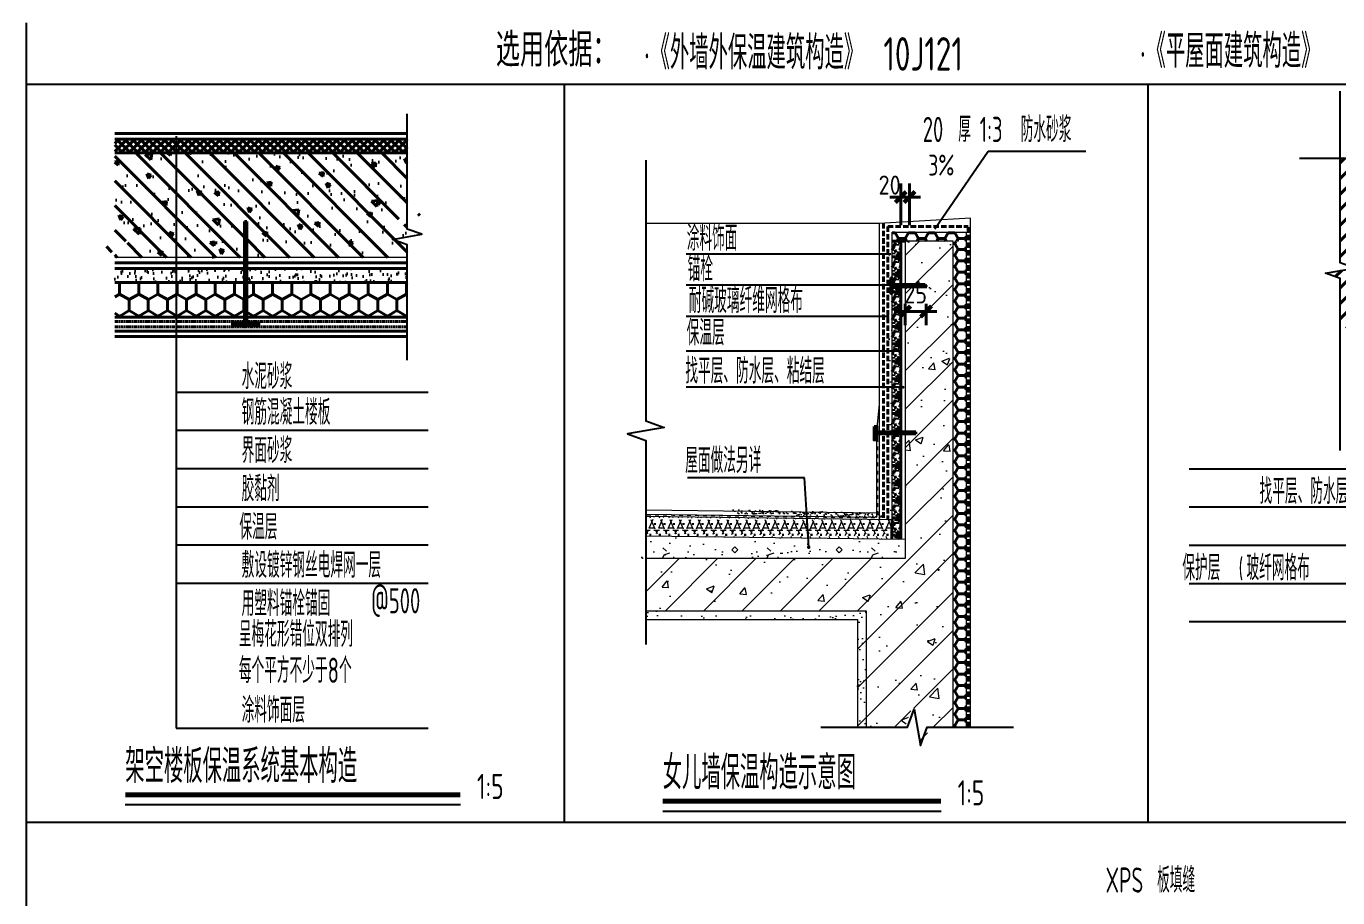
# Model space of a CAD drawing. Extents: x 1188826 to 1909461, y 608442 to 1651179.
# Drawn here: x 1323624 to 1333786, y 1326361 to 1333111 of the extents above; entities that cross this region are included whole.
import ezdxf

# ---------------------------------------------------------------- set-up
doc = ezdxf.new("R2010")
doc.units = 0
doc.header["$LTSCALE"] = 1000
doc.header["$MEASUREMENT"] = 0
doc.linetypes.add('DASH', pattern=[0.35, 0.25, -0.1])
for name, color, linetype, lineweight in [('8', 8, 'Continuous', 18), ('OTHER', 7, 'Continuous', 18), ('PUB_HATCH', 8, 'Continuous', 9), ('S_WALL', 140, 'Continuous', 18), ('WALL', 9, 'Continuous', 40), ('建筑', 30, 'Continuous', 18)]:
    doc.layers.add(name, color=color, linetype=linetype, lineweight=lineweight)
for name, color, linetype in [('Defpoint', 7, 'Continuous'), ('DIM_LEAD', 3, 'Continuous'), ('PUB_DIM', 3, 'Continuous'), ('PUB_TEXT', 4, 'Continuous')]:
    doc.layers.add(name, color=color, linetype=linetype)
doc.styles.get("Standard").update_dxf_attribs({"font": 'gbenor.shx', "bigfont": 'gbcbig.shx'})
doc.styles.add('STANDARD_T3', font='gbenor.shx', dxfattribs={"bigfont": 'gbcbig.shx'})
doc.dimstyles.new('STANDARD&&50', dxfattribs={"dimtxt": 175, "dimasz": 50, "dimexe": 125, "dimexo": 150, "dimgap": 75, "dimtad": 1, "dimdec": 0, "dimzin": 0, "dimdsep": 46, "dimtxsty": 'STANDARD_T3', "dimblk": 'ARCHTICK', "dimcen": 0.09, "dimadec": 0, "dimazin": 0, "dimtfac": 1, "dimtdec": 0, "dimtix": 1, "dimtmove": 2, "dimatfit": 3, "dimfxl": 0, "dimtolj": 1, "dimtzin": 0, "dimarcsym": 0})

# ---------------------------------------------------------------- blocks, each defined once
blk = doc.blocks.new('$LinePat$防水层1')
at = {"color": 0}
blk.add_solid([(150, 0), (450, 0), (150, -100), (450, -100)], dxfattribs=at)
at = {"layer": 'Defpoints'}
for p in [(0, 0), (600, 0)]:
    blk.add_point(p, dxfattribs=at)
blk = doc.blocks.new('_ArchTick')
at = {"color": 0, "linetype": 'ByBlock', "const_width": 0.4}
blk.add_lwpolyline([(-0.5, -0.5), (0.5, 0.5)], dxfattribs=at)
blk = doc.blocks.new('*D84')
at = {"layer": 'Defpoints', "color": 0, "transparency": 16777216}
for p in [(1132426, 1337865), (1132346, 1337457), (1132426, 1337457)]:
    blk.add_point(p, dxfattribs=at)
at = {"layer": 'PUB_DIM', "color": 0, "lineweight": -2, "transparency": 16777216}
for p, q in [((1132346, 1337607), (1132346, 1337990)), ((1132426, 1337607), (1132426, 1337990)), ((1132346, 1337865), (1132246, 1337865)), ((1132346, 1337865), (1132426, 1337865)), ((1132426, 1337865), (1132526, 1337865))]:
    blk.add_line(p, q, dxfattribs=at)
at = {"layer": 'PUB_DIM', "color": 0, "lineweight": -2, "transparency": 16777216, "xscale": 100, "yscale": 100, "zscale": 100}
blk.add_blockref('_ArchTick', (1132346, 1337865), dxfattribs=at)
at = {"layer": 'PUB_DIM', "color": 0, "lineweight": -2, "transparency": 16777216, "xscale": 100, "yscale": 100, "zscale": 100, "rotation": 180}
blk.add_blockref('_ArchTick', (1132426, 1337865), dxfattribs=at)
at = {"layer": 'PUB_DIM', "color": 0, "transparency": 16777216, "insert": (1132243, 1337975), "char_height": 175, "attachment_point": 5, "style": 'STANDARD_T3'}
blk.add_mtext('\\A1;20', dxfattribs=at)
blk = doc.blocks.new('*D85')
at = {"layer": 'Defpoints', "color": 0, "transparency": 16777216}
for p in [(1132386, 1337032), (1132578, 1337032), (1132578, 1336812)]:
    blk.add_point(p, dxfattribs=at)
at = {"layer": 'PUB_DIM', "color": 0, "lineweight": -2, "transparency": 16777216}
for p, q in [((1132386, 1336812), (1132286, 1336812)), ((1132386, 1336882), (1132386, 1336687)), ((1132386, 1336812), (1132578, 1336812)), ((1132578, 1336882), (1132578, 1336687)), ((1132578, 1336812), (1132678, 1336812))]:
    blk.add_line(p, q, dxfattribs=at)
at = {"layer": 'PUB_DIM', "color": 0, "lineweight": -2, "transparency": 16777216, "xscale": 100, "yscale": 100, "zscale": 100}
blk.add_blockref('_ArchTick', (1132386, 1336812), dxfattribs=at)
at = {"layer": 'PUB_DIM', "color": 0, "lineweight": -2, "transparency": 16777216, "xscale": 100, "yscale": 100, "zscale": 100, "rotation": 180}
blk.add_blockref('_ArchTick', (1132578, 1336812), dxfattribs=at)
at = {"layer": 'PUB_DIM', "color": 0, "transparency": 16777216, "insert": (1132482, 1336974), "char_height": 175, "attachment_point": 5, "style": 'STANDARD_T3'}
blk.add_mtext('\\A1;25', dxfattribs=at)
blk = doc.blocks.new('21412412431')
h = blk.add_hatch()
h.set_pattern_fill('ANSI37', color=256, scale=32, style=0)
h.set_pattern_definition([(45, (-23800.14, 41825.967), (-35.921024, 35.921024), []), (135, (-23800.14, 41825.967), (-35.921024, -35.921024), [])])
h.paths.add_polyline_path([(813.1, 19348.9), (813.1, 19220.9), (3505.5, 19220.9), (3505.5, 19348.9)])
h = blk.add_hatch()
h.set_pattern_fill('钢筋混凝土', color=256, scale=64, angle=90, style=0)
h.set_pattern_definition([(135, (377902.12, -588600.2), (-113.137085, -113.137085), []), (140, (377902.1, -588600.2), (40.16137, 459.04652), [48, -528]), (85, (377902.1, -588600.2), (-481.40297, -88.80085), [38.4, -422.4]), (190.4514, (377905.46, -588561.94), (-441.2413, 370.246), [40.79372, -448.73095]), (136.1842, (377774.1, -588600.2), (105.93217, 683.03427), [72, -792]), (186.6356, (377782.94, -588543.3), (-623.43544, 598.18413), [61.1906, -673.0963]), (81.1842, (377774.1, -588600.2), (-623.4359, 598.18364), [57.6, -633.6]), (111, (377806.1, -588536.2), (257.67609, 382.02051), [48, -528]), (56, (377806.1, -588536.2), (-464.09603, 155.7218), [38.4, -422.4]), (161.4514, (377827.6, -588504.36), (-206.41952, 537.74248), [40.79372, -448.73095]), (127.5, (377902.12, -588600.2), (-213.052066, 7.782307), [0, -417.28, 0, -428.8, 0, -424]), (97.5, (377902.12, -588600.2), (-252.423496, 168.364504), [0, -244.48, 0, -407.68, 0, -161.6]), (57.5, (377902.12, -588742.91), (14.435118, 341.64636), [0, -160, 0, -499.2, 0, -662.4]), (47.5, (377902.12, -588806.9), (-64.06719, 373.23915), [0, -208, 0, -331.52, 0, -470.4])])
h.paths.add_polyline_path([(2008.9, 18260.9), (2008.9, 18591.7), (2028.1, 18591.7), (2028.1, 18260.9), (3505.5, 18260.9), (3505.5, 18552.5), (3371.1, 18601.5), (3639.9, 18648.9), (3505.5, 18696.5), (3505.5, 19220.9), (813.1, 19220.9), (813.1, 18445), (947.5, 18397.3), (678.7, 18349.9), (813.1, 18301), (813.1, 18260.9)])
h = blk.add_hatch()
h.set_pattern_fill('ANSI31', color=256, scale=64, style=0)
h.set_pattern_definition([(45, (-599645.35, -298693.78), (-71.842049, 71.842049), [])])
h.paths.add_polyline_path([(14004.4, 17605.3), (14004.4, 17822.8), (14023.6, 17890.3), (14042.8, 17822.8), (14042.8, 17605.3), (14322.1, 17605.3), (14322.1, 19173.2), (12089, 19173.2), (12089, 18209.2), (12223.4, 18161.5), (11954.6, 18114.1), (12089, 18065.2), (12089, 17605.3)])
h.paths.add_polyline_path([(17627.9, 17605.3), (17627.9, 17998.8), (17493.5, 18047.7), (17762.3, 18095.1), (17627.9, 18142.8), (17627.9, 19173.2), (15218.1, 19173.2), (15218.1, 17605.3), (15454.9, 17605.3), (15454.9, 17858.4), (15474.1, 17926), (15493.3, 17858.4), (15493.3, 17605.3)])
h.paths.add_polyline_path([(15458.4, 17800.9), (15740.4, 17800.9), (15740.4, 18178.9), (15458.4, 18178.9)], flags=16)
h = blk.add_hatch()
h.set_pattern_fill('ANSI32', color=256, scale=6.4, angle=90, style=0)
h.set_pattern_definition([(135, (377902.116, -588600.194), (-21.5526147, -21.5526147), []), (135, (377902.116, -588585.826), (-21.5526147, -21.5526147), [])])
h.paths.add_polyline_path([(2008.9, 18591.7), (2008.9, 17658.8), (2028.1, 17658.8), (2028.1, 18591.7)])
h = blk.add_hatch()
h.set_pattern_fill('HONEY', color=256, scale=38.4, style=0)
h.set_pattern_definition([(0, (-91486.58, 41987.957), (91.44, 52.792896), [60.96, -121.92]), (120, (-91486.58, 41987.957), (-91.43999, 52.792915), [60.96, -121.92]), (60, (-91486.58, 41987.957), (1e-05, 105.58581), [-121.92, 60.96])])
h.paths.add_polyline_path([(7967.3, 18491), (7967.3, 18411), (8647.3, 18411), (8647.3, 18491)])
h = blk.add_hatch()
h.set_pattern_fill('隔热材料03', color=256, scale=320)
h.set_pattern_definition([(66.422, (-92044.02, 41475.16), (0.22253, 160.51103), [27.52, -14.5744, 72.64, -14.5744, 27.52, -17.472]), (113.58, (-92085.93, 41475.16), (-69.83137, 0.001547), [27.52, -14.5744, 72.7136, -14.5744, 27.52, -17.472]), (0, (-92085.93, 41475.16), (0, 160), [41.8976, -27.9312]), (0, (-92051.02, 41619.16), (0, 160), [41.8976, -27.9312]), (90, (-92096.98, 41500.48), (-69.8304, 4e-15), [13.3568, -146.6432]), (90, (-92062.066, 41580.48), (-69.8304, 4e-15), [13.3568, -146.6432]), (90, (-92032.98, 41500.48), (-69.8304, 4e-15), [13.3568, -146.6432]), (90, (-91998.066, 41580.48), (-69.8304, 4e-15), [13.3568, -146.6432])])
h.paths.add_polyline_path([(7970.7, 15668.3), (8047.3, 15668.3), (8047.3, 18407.9), (7967.3, 18411)])
h = blk.add_hatch()
h.set_pattern_fill('HONEY', color=256, scale=38.4, style=0)
h.set_pattern_definition([(0, (-91486.58, 41467.157), (91.44, 52.792896), [60.96, -121.92]), (120, (-91486.58, 41467.157), (-91.43999, 52.792915), [60.96, -121.92]), (60, (-91486.58, 41467.157), (1e-05, 105.58581), [-121.92, 60.96])])
h.paths.add_polyline_path([(8527.3, 13937.7), (8647.3, 13937.7), (8647.3, 18411), (8527.3, 18407.9)])
h = blk.add_hatch()
h.set_pattern_fill('粉刷', color=256, scale=32, angle=90, style=0)
h.set_pattern_definition([(127.5, (377902.12, -588600.19), (-123.316721, -4.031575), [0, -97.28, 0, -108.8, 0, -104]), (97.5, (377902.12, -588600.2), (-180.61735, 113.26571), [0, -52.48, 0, -87.68, 0, -33.6]), (57.5, (377902.12, -588678.91), (-0.36218, 199.305079), [0, -32, 0, -115.2, 0, -150.4]), (47.5, (377902.12, -588678.91), (-56.171236, 192.392103), [0, -16, 0, -75.52, 0, -86.4])])
h.paths.add_polyline_path([(813.1, 18158.5), (813.1, 18030.5), (3505.5, 18030.5), (3505.5, 18158.5)])
h = blk.add_hatch()
h.set_pattern_fill('HONEY', color=256, scale=64, angle=90, style=0)
h.set_pattern_definition([(90, (377902.12, -588600.19), (-87.98816, 152.4), [101.6, -203.2]), (210, (377902.12, -588600.19), (-87.988192, -152.399982), [101.6, -203.2]), (150, (377902.12, -588600.19), (-175.976352, 1.8e-05), [-203.2, 101.6])])
h.paths.add_polyline_path([(2008.9, 17710.5), (2008.9, 18030.5), (813.1, 18030.5), (813.1, 17710.5)])
h.paths.add_polyline_path([(2028.1, 18030.5), (2028.1, 17710.5), (3505.5, 17710.5), (3505.5, 18030.5)])
h = blk.add_hatch()
h.set_pattern_fill('ANSI32', color=256, scale=6.4, style=0)
h.set_pattern_definition([(45, (-598291.728, -357883.263), (-21.5526147, 21.5526147), []), (45, (-598277.36, -357883.263), (-21.5526147, 21.5526147), [])])
h.paths.add_polyline_path([(8287.7, 17990.8), (8271.5, 18010), (7967.3, 18010), (7967.3, 17990.8)])
h.paths.add_polyline_path([(7954.7, 17929.2), (7967.3, 17929.2), (7967.3, 18073.2), (7954.7, 18073.2)])
h = blk.add_hatch()
h.set_pattern_fill('ANSI32', color=256, scale=6.4, style=0)
h.set_pattern_definition([(45, (-598431.728, -359236.87), (-21.5526147, 21.5526147), []), (45, (-598417.36, -359236.87), (-21.5526147, 21.5526147), [])])
h.paths.add_polyline_path([(8184.2, 16637.1), (8184.2, 16656.3), (7827.3, 16656.3), (7827.3, 16637.1)])
at = {"layer": '8'}
h = blk.add_hatch(dxfattribs=at)
h.set_pattern_fill('AR-SAND', color=256, scale=80, style=0)
h.set_pattern_definition([(37.5, (-1001185.76, 138639.87), (-6.400125, 195.765295), [0, -154.432, 0, -172.72, 0, -165.1]), (7.5, (-1001185.76, 138639.87), (179.80931, 286.73004), [0, -83.312, 0, -139.192, 0, -53.34]), (327.5, (-1001310.73, 138639.87), (316.396948, 0.574874), [0, -50.8, 0, -182.88, 0, -238.76]), (317.5, (-1001310.73, 138639.87), (305.42258, 89.17173), [0, -25.4, 0, -119.888, 0, -137.16])])
h.paths.add_polyline_path([(5660.7, 15570.2), (5660.7, 15490.2), (8007.3, 15490.2), (8007.3, 17890.2), (8487.3, 17890.2), (8487.3, 17887.1), (8567.3, 17887.1), (8567.3, 17996), (7927.3, 17975.2), (7927.3, 15570.2)])
h = blk.add_hatch(dxfattribs=at)
h.set_pattern_fill('粉刷', color=256, scale=12, style=0)
h.set_pattern_definition([(37.5, (-1455647.27, 532314.17), (-1.5118406, 46.2437705), [0, -36.48, 0, -40.8, 0, -39]), (7.5, (-1455647.27, 532314.17), (42.474641, 67.7315056), [0, -19.68, 0, -32.88, 0, -12.6]), (327.5, (-1455676.79, 532314.17), (74.7394047, 0.1358173), [0, -12, 0, -43.2, 0, -56.4]), (317.5, (-1455676.79, 532314.17), (72.1470385, 21.0642136), [0, -6, 0, -28.32, 0, -32.4])])
h.paths.add_polyline_path([(6498.1, 15940.6), (6498.1, 15900.6), (7887.3, 15870.3), (7887.3, 15910.3)])
h = blk.add_hatch(dxfattribs=at)
h.set_pattern_fill('隔热材料03', color=256, scale=400, angle=180, style=0)
h.set_pattern_definition([(246.422, (-1451823.84, 566238.85), (-0.278164, -200.6387864), [34.4, -18.218, 90.8, -18.218, 34.4, -21.84]), (293.58, (-1451771.455, 566238.85), (87.2892112, -0.0019336), [34.4, -18.218, 90.892, -18.218, 34.4, -21.84]), (180, (-1451771.46, 566238.85), (-2e-14, -200), [52.372, -34.914]), (180, (-1451815.1, 566058.85), (-2e-14, -200), [52.372, -34.914]), (270, (-1451757.64, 566207.2), (87.288, -2e-14), [16.696, -183.304]), (270, (-1451801.285, 566107.2), (87.288, -2e-14), [16.696, -183.304]), (270, (-1451837.64, 566207.2), (87.288, -2e-14), [16.696, -183.304]), (270, (-1451881.285, 566107.2), (87.288, -2e-14), [16.696, -183.304])])
h.paths.add_polyline_path([(7967.3, 15669.9), (7967.3, 15850), (5700.7, 15880.1), (5700.7, 15700.1)])
h = blk.add_hatch(dxfattribs=at)
h.set_pattern_fill('加气混凝土', color=256, scale=80, angle=180, style=0)
h.set_pattern_definition([(180, (-1452080.8, 566541.7), (-480, -960), [0, -960]), (180, (-1451519.2, 566671.3), (-480, -960), [0, -960]), (180, (-1451831.2, 566680.9), (-480, -960), [0, -960]), (180, (-1452172, 566397.7), (-480, -960), [0, -960]), (180, (-1451773.6, 566728.9), (-480, -960), [0, -960]), (180, (-1452268, 565792.9), (-480, -960), [0, -960]), (180, (-1451975.2, 565869.7), (-480, -960), [0, -960]), (180, (-1452128.8, 565989.7), (-480, -960), [0, -960]), (180, (-1451346.4, 566008.9), (-480, -960), [0, -960]), (180, (-1451816.8, 566052.1), (-480, -960), [0, -960]), (180, (-1451634.4, 566296.9), (-480, -960), [0, -960]), (180, (-1451644, 566656.9), (-480, -960), [0, -960]), (180, (-1452004, 566695.3), (-480, -960), [0, -960]), (180, (-1452268, 566272.9), (-480, -960), [0, -960]), (180, (-1451370.4, 566421.7), (-480, -960), [0, -960]), (180, (-1451452, 566258.5), (-480, -960), [0, -960]), (180, (-1451826.4, 566325.7), (-480, -960), [0, -960]), (180, (-1451692, 566464.9), (-480, -960), [0, -960]), (180, (-1451615.2, 566148.1), (-480, -960), [0, -960]), (180, (-1451735.2, 565788.1), (-480, -960), [0, -960]), (180, (-1451408.8, 566623.3), (-480, -960), [0, -960]), (180, (-1451936.8, 565984.9), (-480, -960), [0, -960]), (180, (-1451490.4, 565970.5), (-480, -960), [0, -960]), (180, (-1451413.6, 565845.7), (-480, -960), [0, -960]), (310.601294, (-1452209.07, 566093.425), (2399.9999735, -2880.0000126), [42.1465, -17659.3776]), (198.434949, (-1452140.5, 566075.14), (-2399.999991, -959.999993), [43.3684, -6028.20464]), (270, (-1452140.5, 566116.3), (-480, -960), [41.14285, -1878.85704]), (341.565051, (-1452181.64, 566130), (2400.000012, -959.999928), [43.3684, -6028.20464]), (233.130102, (-1452181.64, 566130), (-480, -960), [45.7143, -4754.2856]), (315, (-1452218.2, 566619.14), (480.00006, -959.999935), [38.78986, -2676.50016]), (225, (-1452163.36, 566619.14), (-480, -959.999996), [38.78986, -2676.50016]), (315, (-1452190.8, 566646.57), (480.00006, -959.999935), [38.78986, -2676.50016]), (225, (-1452190.8, 566646.57), (-480, -959.999996), [38.78986, -2676.50016]), (296.56505, (-1451756.5, 565974.6), (8e-05, -1919.99995), [51.1101, -1022.2024]), (0, (-1451733.6, 565928.9), (480, -960), [54.85715, -905.1428]), (243.43495, (-1451655.9, 565974.6), (-4e-06, -1920), [51.1101, -1022.2024]), (296.56505, (-1451678.8, 566020.3), (8e-05, -1919.99995), [51.1101, -1022.2024]), (180, (-1451678.8, 566020.3), (-480, -960), [54.85715, -905.1428]), (243.43495, (-1451733.6, 566020.3), (-4e-06, -1920), [51.1101, -1022.2024]), (287.102728, (-1452117.64, 566299.14), (1439.99994495, -4800.00000774), [62.17815, -26052.644]), (323.972626, (-1452099.355, 566239.71), (9119.9998844, -6719.9999924), [62.17815, -12995.232]), (0, (-1452049.1, 566203.1), (480, -960), [59.42857, -900.57136]), (216.0273733, (-1451939.355, 566239.71), (-9119.9999326, -6719.9999276), [62.17815, -12995.232]), (251.565051, (-1451921.07, 566294.57), (-1440.000007, -4799.999992), [57.8245, -6013.7485]), (287.102728, (-1451939.355, 566353.997), (1439.99994495, -4800.00000774), [62.17815, -26052.644]), (323.972626, (-1451989.64, 566390.57), (9119.9998844, -6719.9999924), [62.17815, -12995.232]), (180, (-1451989.6, 566390.6), (-480, -960), [59.42857, -900.57136]), (216.0273733, (-1452049.07, 566390.57), (-9119.9999326, -6719.9999276), [62.17815, -12995.232]), (251.565051, (-1452099.36, 566354), (-1440.000007, -4799.999992), [57.8245, -6013.7485]), (330.255118, (-1452126.78, 565851.14), (1440.000003, -959.999988), [36.85603, -7702.91136]), (270, (-1452094.8, 565869.43), (-480, -960), [36.57143, -1883.4284]), (209.744881, (-1452094.78, 565869.43), (-1440.000001, -959.9999955), [36.85603, -7702.91136]), (296.56505, (-1451902.8, 566532.3), (8e-05, -1919.99995), [51.1101, -1022.2024]), (348.690067, (-1451879.93, 566486.57), (4320.000003, -959.999976), [46.6196, -9743.4968]), (221.185925, (-1451797.64, 566509.425), (-11999.9999273, -10559.9999077), [48.59495, -20361.2832]), (270, (-1451797.64, 566555.14), (-480, -960), [45.7143, -1874.2856]), (318.814074, (-1451834.213, 566587.14), (11999.9997867, -10560.0000673), [48.59495, -20361.2832]), (196.6992442, (-1451834.213, 566587.14), (-15839.9998808, -4799.9999497), [47.7271, -19997.66]), (240.945396, (-1451879.927, 566573.425), (-479.9999987, -959.9999915), [47.06574, -19720.5432]), (289.983106, (-1451500.5, 566129.997), (2400.000009, -6719.9999822), [53.5072, -22419.516]), (335.556045, (-1451482.213, 566079.71), (6240.0000238, -2879.9999402), [55.2368, -23144.2104]), (204.4439547, (-1451381.64, 566079.71), (-6240.0000031, -2879.9999861), [55.2368, -23144.2104]), (250.0168934, (-1451363.355, 566129.997), (-2400.0000072, -6719.9999833), [53.5072, -22419.516]), (289.983106, (-1451381.64, 566180.282), (2400.000009, -6719.9999822), [53.5072, -22419.516]), (340.016893, (-1451431.93, 566198.57), (2400.0000014, -959.9999563), [53.5072, -11183.004]), (199.9831065, (-1451431.93, 566198.57), (-2399.999987, -959.9999985), [53.5072, -11183.004]), (250.0168934, (-1451482.213, 566180.282), (-2400.0000072, -6719.9999833), [53.5072, -22419.516]), (302.005383, (-1451857.07, 566216.85), (480.0000644, -959.999951), [43.1268, -9013.4944]), (198.434949, (-1451793.07, 566194), (-2399.999991, -959.999993), [43.3684, -6028.20464]), (270, (-1451793.07, 566235.14), (-480, -960), [41.14285, -1878.85704]), (341.565051, (-1451834.21, 566248.85), (2400.000012, -959.999928), [43.3684, -6028.20464]), (234.462322, (-1451834.21, 566248.854), (-3359.9999951, -4799.9999928), [39.3249, -16477.1384]), (296.56505, (-1451578.2, 566450), (8e-05, -1919.99995), [51.1101, -1022.2024]), (0, (-1451555.4, 566404.3), (480, -960), [50.2857, -909.71424]), (239.0362434, (-1451477.64, 566450), (-480.0000016, -959.9999953), [53.31156, -11142.1152]), (300.963756, (-1451505.07, 566495.71), (480.0000656, -959.999956), [53.31156, -11142.1152]), (180, (-1451505.1, 566495.7), (-480, -960), [50.2857, -909.71424]), (243.43495, (-1451555.36, 566495.7), (-4e-06, -1920), [51.1101, -1022.2024])])
h.paths.add_polyline_path([(8087.3, 15490.2), (8087.3, 15669.4), (5620.7, 15700.6), (5620.7, 15490.2)])
h = blk.add_hatch(dxfattribs=at)
h.set_pattern_fill('AR-SAND', color=256, scale=80, style=0)
h.set_pattern_definition([(37.5, (-2355507.15, -95811.06), (-6.400125, 195.765295), [0, -154.432, 0, -172.72, 0, -165.1]), (7.5, (-2355507.15, -95811.06), (179.809313, 286.73004), [0, -83.312, 0, -139.192, 0, -53.34]), (327.5, (-2355632.12, -95811.06), (316.396948, 0.574874), [0, -50.8, 0, -182.88, 0, -238.76]), (317.5, (-2355632.12, -95811.06), (305.42258, 89.17173), [0, -25.4, 0, -119.888, 0, -137.16])])
h.paths.add_polyline_path([(7647.3, 13937.7), (7727.3, 13937.7), (7727.3, 15010.2), (5700.7, 15010.2), (5700.7, 14930.2), (7647.3, 14930.2)])
at = {"layer": 'PUB_HATCH'}
h = blk.add_hatch(dxfattribs=at)
h.set_pattern_fill('钢筋混凝土', color=256, scale=100, style=0)
h.set_pattern_definition([(45, (-1001225.76, 138639.87), (-176.776695, 176.776695), []), (50, (-1001225.76, 138639.87), (717.26018, -62.75213), [75, -825]), (355, (-1001225.76, 138639.9), (-138.75133, 752.19213), [60, -660]), (100.4514, (-1001166, 138634.64), (578.5094, 689.43954), [63.7402, -701.1421]), (46.1842, (-1001225.8, 138839.9), (1067.24105, -165.519), [112.5, -1237.5]), (96.6356, (-1001136.8, 138826.1), (934.6627, 974.1179), [95.6103, -1051.713]), (351.1842, (-1001225.8, 138839.9), (934.662, 974.1186), [90, -990]), (21, (-1001125.76, 138789.87), (596.90705, -402.6189), [75, -825]), (326, (-1001125.76, 138789.9), (243.31533, 725.15005), [60, -660]), (71.4514, (-1001076, 138756.3), (840.22263, 322.5305), [63.7402, -701.1421]), (37.5, (-1001225.76, 138639.87), (12.159855, 332.893854), [0, -652, 0, -670, 0, -662.5]), (7.5, (-1001225.76, 138639.87), (263.06954, 394.41171), [0, -382, 0, -637, 0, -252.5]), (327.5, (-1001448.76, 138639.87), (533.822436, -22.55487), [0, -250, 0, -780, 0, -1035]), (317.5, (-1001548.76, 138639.87), (583.18617, 100.10498), [0, -325, 0, -518, 0, -735])])
h.paths.add_polyline_path([(8087.3, 18411), (8087.3, 15490.2), (5700.7, 15490.2), (5700.7, 15010.2), (7647.3, 15010.2), (7647.3, 13937.7), (8085.7, 13937.7), (8162.1, 14147.7), (8236.2, 13727.7), (8310.7, 13937.7), (8527.3, 13937.7), (8527.3, 18407.9)])
for p, q in [((2008.9, 17658.8), (2008.9, 18591.7)), ((2008.9, 18591.7), (2028.1, 18591.7)), ((2028.1, 17658.8), (2028.1, 18591.7)), ((8087.3, 18411), (7967.3, 18411)), ((8047.3, 18411), (8047.3, 15668.3)), ((7967.3, 18010), (8271.5, 18010)), ((7967.3, 17990.8), (8287.7, 17990.8)), ((8271.5, 18010), (8287.7, 17990.8)), ((7827.3, 16656.3), (8184.2, 16656.3)), ((8184.2, 16637.1), (8184.2, 16656.3)), ((7827.3, 16637.1), (8184.2, 16637.1)), ((7967.3, 15849.4), (7964.9, 15669.4))]:
    blk.add_line(p, q)
at = {"linetype": 'DASH', "ltscale": 0.2}
for p, q in [((7887.3, 18576), (7887.3, 15850.5)), ((7927.3, 18544.8), (7927.3, 15850.5)), ((7927.3, 18544.8), (8667.3, 18544.8)), ((8667.3, 13937.7), (8667.3, 18544.8))]:
    blk.add_line(p, q, dxfattribs=at)
for points in [[(813.1, 19400.1), (3505.5, 19400.1)], [(813.1, 19348.9), (3505.5, 19348.9)], [(813.1, 19220.9), (3505.5, 19220.9)], [(813.1, 18209.7), (2008.9, 18209.7)], [(813.1, 18158.5), (2008.9, 18158.5)], [(2028.1, 18209.7), (3505.5, 18209.7)], [(2028.1, 18158.5), (3505.5, 18158.5)], [(813.1, 18030.5), (2008.9, 18030.5)], [(2028.1, 18030.5), (3505.5, 18030.5)], [(7954.7, 18073.2), (7967.3, 18073.2), (7967.3, 17929.2), (7954.7, 17929.2), (7954.7, 18073.2)], [(813.1, 17710.5), (2008.9, 17710.5)], [(1896.9, 17633.2), (1896.9, 17658.8), (2140.1, 17658.8), (2140.1, 17633.2), (1896.9, 17633.2)], [(2028.1, 17710.5), (3505.5, 17710.5)], [(813.1, 17582.5), (3505.5, 17582.5)], [(813.1, 17531.3), (3505.5, 17531.3)], [(7801.7, 16703.9), (7827.3, 16703.9), (7827.3, 16581.1), (7801.7, 16581.1), (7801.7, 16703.9)]]:
    blk.add_lwpolyline(points)
for points, const_width in [([(813.1, 18260.9), (2008.9, 18260.9)], 12.8), ([(2028.1, 18260.9), (3505.5, 18260.9)], 12.8), ([(2005.7, 17658.8), (2031.3, 17658.8)], 6.4), ([(7827.3, 16659.5), (7827.3, 16633.9)], 6.4)]:
    blk.add_lwpolyline(points, dxfattribs=dict(const_width=const_width))
at = {"linetype": 'DASH', "ltscale": 0.05}
for points in [[(813.1, 17672.1), (2008.9, 17672.1)], [(813.1, 17620.9), (3505.5, 17620.9)], [(2028.1, 17672.1), (3505.5, 17672.1)]]:
    blk.add_lwpolyline(points, dxfattribs=at)
at = {"layer": 'Defpoint', "color": 252}
for p, q in [((0, 20418.4), (0, 0)), ((0, 19854.9), (33412.5, 19854.9)), ((4950.6, 19854.9), (4950.6, 13064.4)), ((10319.4, 19854.9), (10319.4, 13064.4)), ((-1.2, 13064.4), (33412.5, 13064.4))]:
    blk.add_line(p, q, dxfattribs=at)
at = {"layer": 'DIM_LEAD'}
for p, q in [((8359.4, 18522.4), (8849.7, 19237.8)), ((8849.7, 19237.8), (9749.7, 19237.8)), ((7955.3, 18289.3), (6071.7, 18289.3)), ((7957.6, 18006.4), (6071.7, 18006.4)), ((7927.3, 17715.2), (6071.7, 17715.2)), ((6928.6, 17715.2), (6351.2, 17715.2)), ((7291.8, 17397.2), (6071.7, 17397.2)), ((8029.6, 17397.2), (7291.8, 17397.2)), ((8068.1, 17066.4), (6071.7, 17066.4)), ((6262.6, 17066.4), (6071.7, 17066.4)), ((7159.4, 16234), (6084.5, 16234)), ((7199.4, 15593.8), (7159.4, 16234))]:
    blk.add_line(p, q, dxfattribs=at)
for points, const_width in [([(7948.5, 18289.3, 1), (7935.7, 18289.3, 1)], 12.8), ([(7964, 18006.4, 1), (7951.2, 18006.4, 1)], 12.8), ([(7933.8, 17715.2, 1), (7921, 17715.2, 1)], 12.8), ([(8036, 17397.2, 1), (8023.2, 17397.2, 1)], 12.8), ([(8074.5, 17066.4, 1), (8061.7, 17066.4, 1)], 12.8), ([(7199.6, 15585.8, 1), (7199.2, 15601.8, 1)], 16)]:
    blk.add_lwpolyline(points, format="xyb", close=True, dxfattribs=dict(at, const_width=const_width))
at = {"layer": 'OTHER'}
blk.add_line((11909, 19173.2), (14686.9, 19173.2), dxfattribs=at)
at = {"layer": 'PUB_DIM'}
for p, q in [((1379.1, 19376.2), (1379.1, 16832.1)), ((1379.1, 17022), (3699.3, 17022)), ((1379.1, 16832.1), (1379.1, 13931.3)), ((1379.1, 16670.3), (3699.3, 16670.3)), ((1379.1, 16318.6), (3699.3, 16318.6)), ((13735.3, 16313.4), (10699.3, 16313.4)), ((1379.1, 15967), (3699.3, 15967)), ((13735.3, 15961.7), (10699.3, 15961.7)), ((1379.1, 15615.3), (3699.3, 15615.3)), ((13735.3, 15610), (10699.3, 15610)), ((1379.1, 15263.6), (3699.3, 15263.6)), ((13735.3, 15258.4), (10699.3, 15258.4)), ((13735.3, 14906.7), (10699.3, 14906.7)), ((1379.1, 13931.3), (3699.3, 13931.3))]:
    blk.add_line(p, q, dxfattribs=at)
for points in [[(12089, 16485), (12089, 18065.2), (11954.6, 18114.1), (12223.4, 18161.5), (12089, 18209.2), (12089, 19789.4)], [(3505.5, 17316.2), (3505.5, 18377), (3371.1, 18425.9), (3639.9, 18473.3), (3505.5, 18521), (3505.5, 19581.8)], [(11717, 19173.2), (14786.5, 19173.2), (14835.4, 19307.6), (14882.8, 19038.8), (14930.5, 19173.2), (17999.9, 19173.2)], [(5700.7, 19154.2), (5700.7, 16756.4), (5868.7, 16695.3), (5532.7, 16636), (5700.7, 16576.4), (5700.7, 14699.4)], [(7311.5, 13937.7), (8108.2, 13937.7), (8169.3, 14105.7), (8228.6, 13769.7), (8288.2, 13937.7), (9084.9, 13937.7)], [(911, 13226.9), (3993.8, 13226.9)], [(5856.2, 13167.9), (8417.1, 13167.9)]]:
    blk.add_lwpolyline(points, dxfattribs=at)
blk.add_lwpolyline([(8290.4, 19097.1, 0, 0, 0), (7977.3, 19070.2, 51.2, 0, 0), (7786, 19053.8, 0, 0, 0)], format="xyseb", dxfattribs=at)
at = {"layer": 'PUB_DIM', "const_width": 44.8}
for points in [[(911, 13316.5), (3993.8, 13316.5)], [(5856.2, 13257.5), (8417.1, 13257.5)]]:
    blk.add_lwpolyline(points, dxfattribs=at)
at = {"layer": 'S_WALL'}
for p, q in [((8527.3, 18411), (8087.3, 18411)), ((8087.3, 18411), (8087.3, 15490.2)), ((8527.3, 16890.2), (8527.3, 18411)), ((8527.3, 13937.7), (8527.3, 16890.2)), ((8087.3, 15490.2), (5700.7, 15490.2))]:
    blk.add_line(p, q, dxfattribs=at)
blk.add_lwpolyline([(5700.7, 15010.2), (7727.3, 15010.2), (7727.3, 13937.7)], dxfattribs=at)
at = {"layer": '建筑'}
for p, q in [((8687.3, 18619.8), (7847.3, 18571)), ((8687.3, 13937.7), (8687.3, 18619.8)), ((7847.3, 18571), (5700.7, 18571)), ((7847.3, 18571), (7847.3, 15850.5)), ((7967.3, 15849.4), (7967.3, 18491)), ((7967.3, 18491), (8647.3, 18491)), ((8647.3, 18491), (8647.3, 13937.7)), ((7847.3, 16910.4), (7827.3, 16691.8)), ((5700.7, 15880.1), (7967.3, 15849.4))]:
    blk.add_line(p, q, dxfattribs=at)
for points in [[(5700.7, 15898.3), (7827.3, 15870.3), (7827.3, 16691.8)], [(5700.7, 15939.1), (7847.3, 15910.9)], [(5700.7, 15700), (8087.3, 15667.8)], [(5700.7, 14930.2), (7647.3, 14930.2), (7647.3, 13937.7)]]:
    blk.add_lwpolyline(points, dxfattribs=at)
at = {"layer": '建筑', "yscale": 0.1200000000011642, "zscale": 0.12}
for p, xscale, rotation in [((7827.3, 16542.5), 0.1244717031775508, 90), ((7827.3, 16467.8), 0.1244717031775508, 90), ((7827.3, 16393.1), 0.1244717031775508, 90), ((7827.3, 16318.4), 0.1244717031775508, 90), ((7827.3, 16243.7), 0.1244717031775508, 90), ((7827.3, 16169), 0.1244717031775508, 90), ((7827.3, 16094.4), 0.1244717031775508, 90), ((7827.3, 16019.7), 0.1244717031775508, 90), ((7827.3, 15945), 0.1244717031775508, 90), ((7827.3, 15870.3), 0.1244717031775508, 90), ((5694.3, 15898.3), 0.1225990559919478, 359.2470661149957), ((5767.8, 15897.4), 0.1225990559919478, 359.2470661149957), ((5841.4, 15896.4), 0.1225990559919478, 359.2470661149957), ((5914.9, 15895.5), 0.1225990559919478, 359.2470661149957), ((5988.5, 15894.5), 0.1225990559919478, 359.2470661149957), ((6062, 15893.5), 0.1225990559919478, 359.2470661149957), ((6135.6, 15892.6), 0.1225990559919478, 359.2470661149957), ((6209.1, 15891.6), 0.1225990559919478, 359.2470661149957), ((6282.7, 15890.6), 0.1225990559919478, 359.2470661149957), ((6356.2, 15889.7), 0.1225990559919478, 359.2470661149957), ((6429.8, 15888.7), 0.1225990559919478, 359.2470661149957), ((6503.3, 15887.7), 0.1225990559919478, 359.2470661149957), ((6576.9, 15886.8), 0.1225990559919478, 359.2470661149957), ((6650.5, 15885.8), 0.1225990559919478, 359.2470661149957), ((6724, 15884.8), 0.1225990559919478, 359.2470661149957), ((6797.6, 15883.9), 0.1225990559919478, 359.2470661149957), ((6871.1, 15882.9), 0.1225990559919478, 359.2470661149957), ((6944.7, 15881.9), 0.1225990559919478, 359.2470661149957), ((7018.2, 15881), 0.1225990559919478, 359.2470661149957), ((7091.8, 15880), 0.1225990559919478, 359.2470661149957), ((7165.3, 15879), 0.1225990559919478, 359.2470661149957), ((7238.9, 15878.1), 0.1225990559919478, 359.2470661149957), ((7312.4, 15877.1), 0.1225990559919478, 359.2470661149957), ((7386, 15876.1), 0.1225990559919478, 359.2470661149957), ((7459.5, 15875.2), 0.1225990559919478, 359.2470661149957), ((7533.1, 15874.2), 0.1225990559919478, 359.2470661149957), ((7606.6, 15873.2), 0.1225990559919478, 359.2470661149957), ((7680.2, 15872.3), 0.1225990559919478, 359.2470661149957), ((7753.8, 15871.3), 0.1225990559919478, 359.2470661149957)]:
    blk.add_blockref('$LinePat$防水层1', p, dxfattribs=dict(at, xscale=xscale, rotation=rotation))
at = {"layer": 'PUB_TEXT'}
blk.add_text('选用依据：', height=308.65, dxfattribs=at).set_placement((4320.5, 20014.7))
for s, height, width, p in [('·《外墙外保温建筑构造》', 308.652, 0.8, (5676.9, 19990.2)), ('10J121', 308.65, 0.8, (7886.6, 19977.9)), ('·《平屋面建筑构造》', 308.65, 0.8, (10240.1, 20004)), ('20', 231.49, 0.7, (8248.8, 19321.8)), ('厚', 231.5, 0.7, (8575.4, 19321.8)), ('1:3', 231.49, 0.7, (8772, 19321.8)), ('防水砂浆', 231.49, 0.7, (9150.3, 19321.8)), ('3%', 192.91, 0.8, (8299.8, 19013)), ('涂料饰面', 231.49, 0.7, (6077.3, 18322.9)), ('锚栓', 231.49, 0.7, (6085.6, 18040)), ('耐碱玻璃纤维网格布', 231.49, 0.7, (6096.3, 17748.8)), ('保温层', 231.49, 0.7, (6076.4, 17451.2)), ('水泥砂浆', 231.49, 0.7, (1981.3, 17049.4)), ('找平层、防水层、粘结层', 231.489, 0.7, (6064.3, 17100)), ('钢筋混凝土楼板', 231.49, 0.7, (1981.3, 16720.1)), ('界面砂浆', 231.49, 0.7, (1981.3, 16368.4)), ('屋面做法另详', 231.49, 0.7, (6062.7, 16276)), ('胶黏剂', 231.49, 0.7, (1981.3, 16016.8)), ('找平层、防水层、粘结层', 231.489, 0.7, (11348, 15992.9)), ('保温层', 231.49, 0.7, (1960.9, 15665.1)), ('敷设镀锌钢丝电焊网一层', 231.489, 0.7, (1981.3, 15313.4)), ('保护层', 231.49, 0.7, (10637.4, 15289.5)), ('(', 185.2, 0.7, (11155.8, 15307.4)), ('玻纤网格布', 231.49, 0.7, (11227.8, 15289.5)), ('用塑料锚栓锚固', 231.49, 0.7, (1981.3, 14961.7)), ('@500', 231.49, 0.7, (3171.6, 14986)), ('呈梅花形错位双排列', 231.49, 0.7, (1956.3, 14677.9)), ('每个平方不少于8个', 231.49, 0.7, (1956.3, 14346.6)), ('涂料饰面层', 231.49, 0.7, (1981.3, 13981.1)), ('架空楼板保温系统基本构造', 308.652, 0.8, (911, 13426.5)), ('女儿墙保温构造示意图', 308.65, 0.8, (5856.2, 13367.5)), ('1:5', 231.49, 0.8, (4146.9, 13278.3)), ('1:5', 231.49, 0.8, (8570.2, 13219.2)), ('板填缝', 231.49, 0.7, (10405.2, 12417)), ('XPS', 231.49, 0.7, (9930.9, 12417))]:
    blk.add_text(s, height=height, dxfattribs=dict(at, width=width)).set_placement(p)
at = {"layer": 'PUB_DIM'}
dim = blk.add_linear_dim(base=(8127.3, 18815.5), p1=(8047.3, 18407.9), p2=(8127.3, 18407.9), angle=0, text='20', dimstyle='STANDARD&&50', override={"dimasz": 100}, dxfattribs=at)
dim.commit()
dim.dimension.update_dxf_attribs({"geometry": '*D84', "text_midpoint": (7943.8, 18925.5), "dimtype": 129, "insert": (-1124298.9, -1319049.4)})
dim = blk.add_aligned_dim(p1=(8087.3, 17982.4), p2=(8279.3, 17982.4), distance=-220, text='25', dimstyle='STANDARD&&50', override={"dimasz": 100}, dxfattribs=at)
dim.commit()
dim.dimension.update_dxf_attribs({"geometry": '*D85', "text_midpoint": (8183.3, 17924.9), "insert": (-1124298.9, -1319049.4)})

msp = doc.modelspace()

# ---------------------------------------------------------------- block references
at = {"layer": 'WALL', "xscale": 0.8419950000000002, "yscale": 0.8419950000000002, "zscale": 0.8419950000000002}
msp.add_blockref('21412412431', (1323625, 1315946), dxfattribs=at)

doc.saveas('drawing.dxf')
